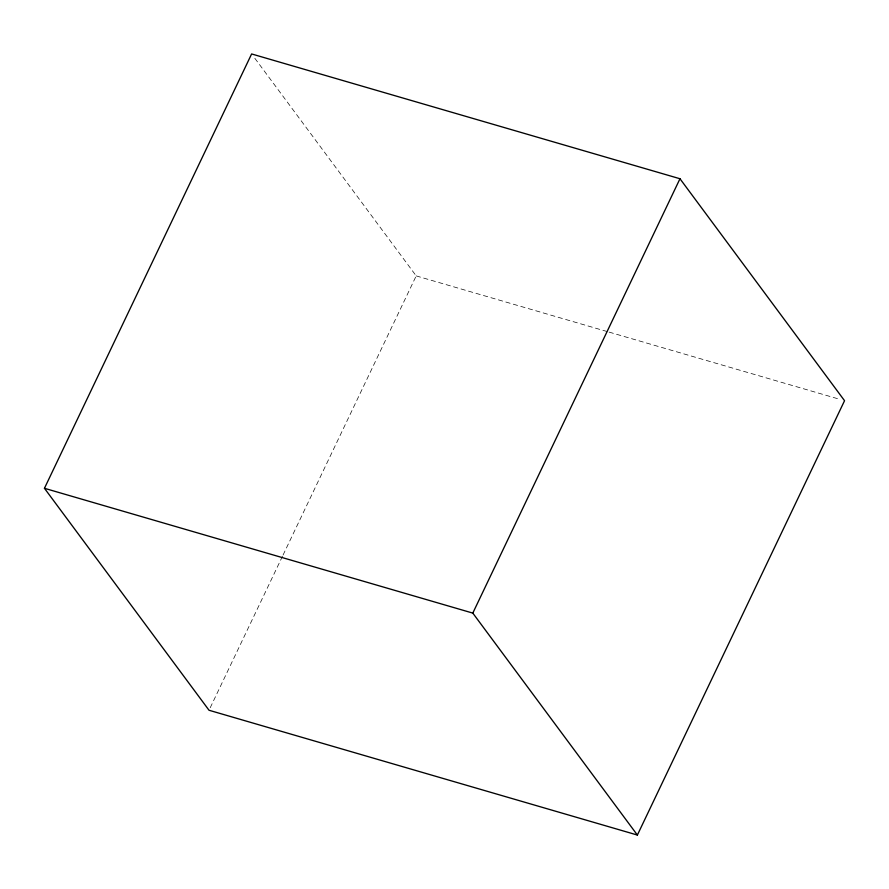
<?xml version="1.0" encoding="UTF-8"?>
<svg xmlns="http://www.w3.org/2000/svg" width="889" height="889" viewBox="0 0 889 889"><rect width="100%" height="100%" fill="white"/><g stroke="black" fill="none" stroke-linecap="round" stroke-linejoin="round"><path stroke-width="0.67" stroke-dasharray="4.45 3.33" d="M210.215 707.744L282.458 556.292M283.058 555.036L416.196 275.901L253.276 56.185M416.196 275.901L607.754 331.719M609.087 332.108L840.561 399.539"/><path stroke-width="1.33" d="M44.45 488.294L251.62 53.951L679.974 178.745L844.55 400.706L637.38 835.049L209.026 710.255L44.45 488.294L472.804 613.099L637.38 835.049M472.804 613.099L679.974 178.745"/></g></svg>
